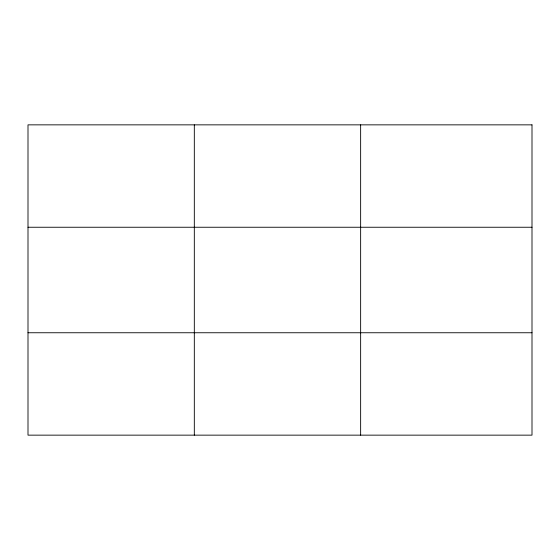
<?xml version="1.0" encoding="UTF-8"?>
<svg xmlns="http://www.w3.org/2000/svg" width="560" height="560" viewBox="0 0 560 560"><rect width="100%" height="100%" fill="white"/><g stroke="black" fill="none" stroke-linecap="round" stroke-linejoin="round"><path stroke-width="0.84" d="M194.32 435.148L194.32 124.852M360.64 435.148L360.64 124.852M28 227.248L532 227.248M28 332.752L532 332.752M532 124.852L532 435.148L28 435.148L28 124.852L532 124.852"/></g></svg>
